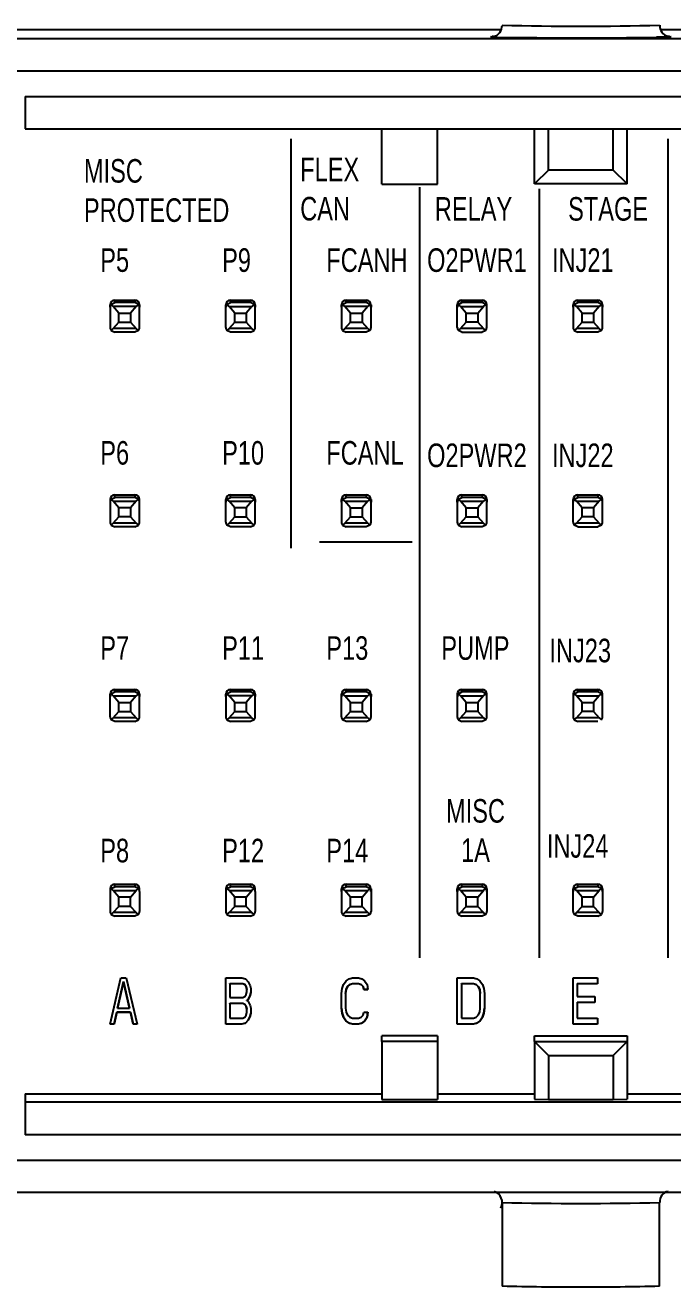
# Model space of a CAD drawing. Header units: inches. Extents: x -3.1 to 15.4, y 3.5 to 10.5.
# Drawn here: x 14.306 to 14.856, y 8.658 to 9.73 of the extents above; entities that cross this region are included whole.
import ezdxf

# ---------------------------------------------------------------- set-up
doc = ezdxf.new("R2010")
doc.units = ezdxf.units.IN
doc.header["$MEASUREMENT"] = 0
doc.layers.get('0').update_dxf_attribs({"linetype": 'CONTINUOUS'})
doc.layers.add('TAGS', color=1, linetype='CONTINUOUS')
doc.styles.get("Standard").update_dxf_attribs({"font": 'txt', "width": 0.75})

msp = doc.modelspace()

# ---------------------------------------------------------------- linework, layer by layer
at = {"color": 7, "linetype": 'Continuous'}
for p, q in [((14.2921, 9.7259), (14.7105, 9.7259)), ((14.2921, 9.7184), (15.2645, 9.7184)), ((14.7016, 9.7197), (14.7064, 9.72)), ((14.7069, 9.7195), (14.7016, 9.7197)), ((14.8461, 9.7259), (15.2645, 9.7259)), ((14.8502, 9.72), (14.8551, 9.7197)), ((15.2645, 9.6906), (14.2921, 9.6906)), ((14.3059, 9.669), (15.2508, 9.669)), ((14.3059, 9.669), (14.3059, 9.6417)), ((14.3059, 9.6417), (15.2508, 9.6417)), ((14.609, 9.5947), (14.609, 9.6417)), ((14.6563, 9.5947), (14.6563, 9.6417)), ((14.739, 9.5948), (14.739, 9.6417)), ((14.7508, 9.6065), (14.7508, 9.6417)), ((14.8059, 9.6065), (14.8059, 9.6417)), ((14.8177, 9.5948), (14.8177, 9.6417)), ((14.7508, 9.6065), (14.739, 9.5948)), ((14.8059, 9.6065), (14.7508, 9.6065)), ((14.8177, 9.5948), (14.8059, 9.6065)), ((14.609, 9.5947), (14.6563, 9.5947)), ((14.8177, 9.5948), (14.739, 9.5948)), ((14.379, 9.4925), (14.382, 9.494)), ((14.382, 9.494), (14.382, 9.496)), ((14.382, 9.496), (14.3991, 9.496)), ((14.3991, 9.494), (14.382, 9.494)), ((14.3991, 9.496), (14.3991, 9.494)), ((14.4021, 9.4925), (14.3991, 9.494)), ((14.4774, 9.4925), (14.4804, 9.494)), ((14.4804, 9.494), (14.4804, 9.496)), ((14.4804, 9.496), (14.4975, 9.496)), ((14.4975, 9.494), (14.4804, 9.494)), ((14.4975, 9.496), (14.4975, 9.494)), ((14.5005, 9.4925), (14.4975, 9.494)), ((14.5758, 9.4925), (14.5788, 9.494)), ((14.5788, 9.494), (14.5788, 9.496)), ((14.5788, 9.496), (14.5959, 9.496)), ((14.5959, 9.494), (14.5788, 9.494)), ((14.5959, 9.496), (14.5959, 9.494)), ((14.599, 9.4925), (14.5959, 9.494)), ((14.6742, 9.4925), (14.6772, 9.494)), ((14.6772, 9.494), (14.6772, 9.496)), ((14.6772, 9.496), (14.6944, 9.496)), ((14.6944, 9.494), (14.6772, 9.494)), ((14.6944, 9.496), (14.6944, 9.494)), ((14.6974, 9.4925), (14.6944, 9.494)), ((14.7727, 9.4925), (14.7757, 9.494)), ((14.7757, 9.494), (14.7757, 9.496)), ((14.7757, 9.496), (14.7928, 9.496)), ((14.7928, 9.494), (14.7757, 9.494)), ((14.7928, 9.496), (14.7928, 9.494)), ((14.7958, 9.4925), (14.7928, 9.494)), ((14.378, 9.49), (14.378, 9.4921)), ((14.378, 9.49), (14.378, 9.4728)), ((14.3808, 9.4907), (14.379, 9.4925)), ((14.3856, 9.4851), (14.3808, 9.4907)), ((14.4003, 9.4907), (14.3808, 9.4907)), ((14.3856, 9.4773), (14.3856, 9.4851)), ((14.3856, 9.4851), (14.3955, 9.4851)), ((14.4003, 9.4907), (14.3955, 9.4851)), ((14.3955, 9.4851), (14.3955, 9.4773)), ((14.4021, 9.4925), (14.4003, 9.4907)), ((14.403, 9.4921), (14.403, 9.49)), ((14.403, 9.4728), (14.403, 9.49)), ((14.4765, 9.49), (14.4765, 9.4921)), ((14.4765, 9.4728), (14.4765, 9.49)), ((14.4792, 9.4907), (14.4774, 9.4925)), ((14.484, 9.4851), (14.4792, 9.4907)), ((14.4792, 9.4907), (14.4987, 9.4907)), ((14.484, 9.4773), (14.484, 9.4851)), ((14.484, 9.4851), (14.4939, 9.4851)), ((14.4987, 9.4907), (14.4939, 9.4851)), ((14.4939, 9.4851), (14.4939, 9.4773)), ((14.5005, 9.4925), (14.4987, 9.4907)), ((14.5015, 9.4921), (14.5015, 9.49)), ((14.5015, 9.4728), (14.5015, 9.49)), ((14.5749, 9.49), (14.5749, 9.4921)), ((14.5749, 9.49), (14.5749, 9.4728)), ((14.5776, 9.4907), (14.5758, 9.4925)), ((14.5825, 9.4851), (14.5776, 9.4907)), ((14.5972, 9.4907), (14.5776, 9.4907)), ((14.5825, 9.4773), (14.5825, 9.4851)), ((14.5825, 9.4851), (14.5923, 9.4851)), ((14.5972, 9.4907), (14.5923, 9.4851)), ((14.5923, 9.4851), (14.5923, 9.4773)), ((14.599, 9.4925), (14.5972, 9.4907)), ((14.5999, 9.4921), (14.5999, 9.49)), ((14.5999, 9.4728), (14.5999, 9.49)), ((14.6733, 9.49), (14.6733, 9.4921)), ((14.6733, 9.4728), (14.6733, 9.49)), ((14.676, 9.4907), (14.6742, 9.4925)), ((14.6809, 9.4851), (14.676, 9.4907)), ((14.676, 9.4907), (14.6956, 9.4907)), ((14.6809, 9.4773), (14.6809, 9.4851)), ((14.6809, 9.4851), (14.6907, 9.4851)), ((14.6907, 9.4851), (14.6956, 9.4907)), ((14.6907, 9.4851), (14.6907, 9.4773)), ((14.6956, 9.4907), (14.6974, 9.4925)), ((14.6983, 9.49), (14.6983, 9.4921)), ((14.6983, 9.4728), (14.6983, 9.49)), ((14.7717, 9.49), (14.7717, 9.4921)), ((14.7717, 9.49), (14.7717, 9.4728)), ((14.7745, 9.4907), (14.7727, 9.4925)), ((14.7793, 9.4851), (14.7745, 9.4907)), ((14.794, 9.4907), (14.7745, 9.4907)), ((14.7793, 9.4773), (14.7793, 9.4851)), ((14.7793, 9.4851), (14.7892, 9.4851)), ((14.794, 9.4907), (14.7892, 9.4851)), ((14.7892, 9.4851), (14.7892, 9.4773)), ((14.7958, 9.4925), (14.794, 9.4907)), ((14.7967, 9.4921), (14.7967, 9.49)), ((14.7967, 9.4728), (14.7967, 9.49)), ((14.3808, 9.4719), (14.379, 9.4703)), ((14.3808, 9.4719), (14.3856, 9.4773)), ((14.4003, 9.4719), (14.3808, 9.4719)), ((14.3856, 9.4773), (14.3955, 9.4773)), ((14.3955, 9.4773), (14.4003, 9.4719)), ((14.4021, 9.4703), (14.4003, 9.4719)), ((14.4792, 9.4719), (14.4774, 9.4703)), ((14.4792, 9.4719), (14.484, 9.4773)), ((14.4987, 9.4719), (14.4792, 9.4719)), ((14.484, 9.4773), (14.4939, 9.4773)), ((14.4939, 9.4773), (14.4987, 9.4719)), ((14.5005, 9.4703), (14.4987, 9.4719)), ((14.5776, 9.4719), (14.5758, 9.4703)), ((14.5776, 9.4719), (14.5825, 9.4773)), ((14.5972, 9.4719), (14.5776, 9.4719)), ((14.5825, 9.4773), (14.5923, 9.4773)), ((14.5923, 9.4773), (14.5972, 9.4719)), ((14.599, 9.4703), (14.5972, 9.4719)), ((14.6742, 9.4703), (14.676, 9.4719)), ((14.676, 9.4719), (14.6809, 9.4773)), ((14.6956, 9.4719), (14.676, 9.4719)), ((14.6907, 9.4773), (14.6809, 9.4773)), ((14.6907, 9.4773), (14.6956, 9.4719)), ((14.6974, 9.4703), (14.6956, 9.4719)), ((14.7745, 9.4719), (14.7727, 9.4703)), ((14.7745, 9.4719), (14.7793, 9.4773)), ((14.794, 9.4719), (14.7745, 9.4719)), ((14.7793, 9.4773), (14.7892, 9.4773)), ((14.7892, 9.4773), (14.794, 9.4719)), ((14.7958, 9.4703), (14.794, 9.4719)), ((14.379, 9.4703), (14.382, 9.469)), ((14.3991, 9.469), (14.382, 9.469)), ((14.4021, 9.4703), (14.3991, 9.469)), ((14.4804, 9.469), (14.4774, 9.4703)), ((14.4975, 9.469), (14.4804, 9.469)), ((14.4975, 9.469), (14.5005, 9.4703)), ((14.5758, 9.4703), (14.5788, 9.469)), ((14.5959, 9.469), (14.5788, 9.469)), ((14.599, 9.4703), (14.5959, 9.469)), ((14.6772, 9.469), (14.6742, 9.4703)), ((14.6772, 9.469), (14.6944, 9.469)), ((14.6974, 9.4703), (14.6944, 9.469)), ((14.7727, 9.4703), (14.7757, 9.469)), ((14.7928, 9.469), (14.7757, 9.469)), ((14.7958, 9.4703), (14.7928, 9.469)), ((14.378, 9.3267), (14.378, 9.3246)), ((14.378, 9.3246), (14.378, 9.3075)), ((14.379, 9.3271), (14.382, 9.3286)), ((14.379, 9.3271), (14.3808, 9.3254)), ((14.3856, 9.3197), (14.3808, 9.3254)), ((14.3808, 9.3254), (14.4003, 9.3254)), ((14.382, 9.3286), (14.382, 9.3306)), ((14.382, 9.3306), (14.3991, 9.3306)), ((14.3991, 9.3286), (14.382, 9.3286)), ((14.4003, 9.3254), (14.3955, 9.3197)), ((14.3991, 9.3306), (14.3991, 9.3286)), ((14.4021, 9.3271), (14.3991, 9.3286)), ((14.4003, 9.3254), (14.4021, 9.3271)), ((14.403, 9.3246), (14.403, 9.3267)), ((14.403, 9.3075), (14.403, 9.3246)), ((14.4765, 9.3246), (14.4765, 9.3267)), ((14.4765, 9.3075), (14.4765, 9.3246)), ((14.4774, 9.3271), (14.4804, 9.3286)), ((14.4792, 9.3254), (14.4774, 9.3271)), ((14.484, 9.3197), (14.4792, 9.3254)), ((14.4792, 9.3254), (14.4987, 9.3254)), ((14.4804, 9.3286), (14.4804, 9.3306)), ((14.4804, 9.3306), (14.4975, 9.3306)), ((14.4975, 9.3286), (14.4804, 9.3286)), ((14.4987, 9.3254), (14.4939, 9.3197)), ((14.4975, 9.3306), (14.4975, 9.3286)), ((14.5005, 9.3271), (14.4975, 9.3286)), ((14.5005, 9.3271), (14.4987, 9.3254)), ((14.5015, 9.3267), (14.5015, 9.3246)), ((14.5015, 9.3075), (14.5015, 9.3246)), ((14.5749, 9.3246), (14.5749, 9.3267)), ((14.5749, 9.3246), (14.5749, 9.3075)), ((14.5758, 9.3271), (14.5788, 9.3286)), ((14.5776, 9.3254), (14.5758, 9.3271)), ((14.5825, 9.3197), (14.5776, 9.3254)), ((14.5776, 9.3254), (14.5972, 9.3254)), ((14.5788, 9.3286), (14.5788, 9.3306)), ((14.5788, 9.3306), (14.5959, 9.3306)), ((14.5959, 9.3286), (14.5788, 9.3286)), ((14.5972, 9.3254), (14.5923, 9.3197)), ((14.5959, 9.3306), (14.5959, 9.3286)), ((14.599, 9.3271), (14.5959, 9.3286)), ((14.599, 9.3271), (14.5972, 9.3254)), ((14.5999, 9.3267), (14.5999, 9.3246)), ((14.5999, 9.3075), (14.5999, 9.3246)), ((14.6733, 9.3246), (14.6733, 9.3267)), ((14.6733, 9.3246), (14.6733, 9.3075)), ((14.6742, 9.3271), (14.6772, 9.3286)), ((14.676, 9.3254), (14.6742, 9.3271)), ((14.6809, 9.3197), (14.676, 9.3254)), ((14.676, 9.3254), (14.6956, 9.3254)), ((14.6772, 9.3286), (14.6772, 9.3306)), ((14.6772, 9.3306), (14.6944, 9.3306)), ((14.6944, 9.3286), (14.6772, 9.3286)), ((14.6956, 9.3254), (14.6907, 9.3197)), ((14.6944, 9.3306), (14.6944, 9.3286)), ((14.6974, 9.3271), (14.6944, 9.3286)), ((14.6974, 9.3271), (14.6956, 9.3254)), ((14.6983, 9.3267), (14.6983, 9.3246)), ((14.6983, 9.3075), (14.6983, 9.3246)), ((14.7717, 9.3246), (14.7717, 9.3267)), ((14.7717, 9.3075), (14.7717, 9.3246)), ((14.7727, 9.3271), (14.7757, 9.3286)), ((14.7745, 9.3254), (14.7727, 9.3271)), ((14.7793, 9.3197), (14.7745, 9.3254)), ((14.7745, 9.3254), (14.794, 9.3254)), ((14.7757, 9.3286), (14.7757, 9.3306)), ((14.7757, 9.3306), (14.7928, 9.3306)), ((14.7928, 9.3286), (14.7757, 9.3286)), ((14.794, 9.3254), (14.7892, 9.3197)), ((14.7928, 9.3306), (14.7928, 9.3286)), ((14.7958, 9.3271), (14.7928, 9.3286)), ((14.794, 9.3254), (14.7958, 9.3271)), ((14.7967, 9.3246), (14.7967, 9.3267)), ((14.7967, 9.3075), (14.7967, 9.3246)), ((14.3808, 9.3066), (14.3856, 9.3119)), ((14.3856, 9.3119), (14.3856, 9.3197)), ((14.3955, 9.3197), (14.3856, 9.3197)), ((14.3955, 9.3119), (14.3856, 9.3119)), ((14.3955, 9.3197), (14.3955, 9.3119)), ((14.3955, 9.3119), (14.4003, 9.3066)), ((14.4792, 9.3066), (14.484, 9.3119)), ((14.484, 9.3119), (14.484, 9.3197)), ((14.4939, 9.3197), (14.484, 9.3197)), ((14.484, 9.3119), (14.4939, 9.3119)), ((14.4939, 9.3197), (14.4939, 9.3119)), ((14.4939, 9.3119), (14.4987, 9.3066)), ((14.5776, 9.3066), (14.5825, 9.3119)), ((14.5825, 9.3119), (14.5825, 9.3197)), ((14.5825, 9.3197), (14.5923, 9.3197)), ((14.5825, 9.3119), (14.5923, 9.3119)), ((14.5923, 9.3197), (14.5923, 9.3119)), ((14.5923, 9.3119), (14.5972, 9.3066)), ((14.676, 9.3066), (14.6809, 9.3119)), ((14.6809, 9.3119), (14.6809, 9.3197)), ((14.6809, 9.3197), (14.6907, 9.3197)), ((14.6809, 9.3119), (14.6907, 9.3119)), ((14.6907, 9.3197), (14.6907, 9.3119)), ((14.6907, 9.3119), (14.6956, 9.3066)), ((14.7745, 9.3066), (14.7793, 9.3119)), ((14.7793, 9.3119), (14.7793, 9.3197)), ((14.7892, 9.3197), (14.7793, 9.3197)), ((14.7892, 9.3119), (14.7793, 9.3119)), ((14.7892, 9.3197), (14.7892, 9.3119)), ((14.7892, 9.3119), (14.794, 9.3066)), ((14.379, 9.3049), (14.3808, 9.3066)), ((14.379, 9.3049), (14.382, 9.3036)), ((14.4003, 9.3066), (14.3808, 9.3066)), ((14.3991, 9.3036), (14.382, 9.3036)), ((14.3991, 9.3036), (14.4021, 9.3049)), ((14.4003, 9.3066), (14.4021, 9.3049)), ((14.4792, 9.3066), (14.4774, 9.3049)), ((14.4804, 9.3036), (14.4774, 9.3049)), ((14.4987, 9.3066), (14.4792, 9.3066)), ((14.4975, 9.3036), (14.4804, 9.3036)), ((14.4975, 9.3036), (14.5005, 9.3049)), ((14.5005, 9.3049), (14.4987, 9.3066)), ((14.5776, 9.3066), (14.5758, 9.3049)), ((14.5758, 9.3049), (14.5788, 9.3036)), ((14.5972, 9.3066), (14.5776, 9.3066)), ((14.5959, 9.3036), (14.5788, 9.3036)), ((14.599, 9.3049), (14.5959, 9.3036)), ((14.599, 9.3049), (14.5972, 9.3066)), ((14.676, 9.3066), (14.6742, 9.3049)), ((14.6742, 9.3049), (14.6772, 9.3036)), ((14.6956, 9.3066), (14.676, 9.3066)), ((14.6944, 9.3036), (14.6772, 9.3036)), ((14.6974, 9.3049), (14.6944, 9.3036)), ((14.6974, 9.3049), (14.6956, 9.3066)), ((14.7727, 9.3049), (14.7745, 9.3066)), ((14.7757, 9.3036), (14.7727, 9.3049)), ((14.794, 9.3066), (14.7745, 9.3066)), ((14.7757, 9.3036), (14.7928, 9.3036)), ((14.7958, 9.3049), (14.7928, 9.3036)), ((14.7958, 9.3049), (14.794, 9.3066)), ((14.378, 9.1593), (14.378, 9.1614)), ((14.379, 9.1618), (14.382, 9.1633)), ((14.3808, 9.16), (14.379, 9.1618)), ((14.382, 9.1633), (14.382, 9.1653)), ((14.382, 9.1653), (14.3991, 9.1653)), ((14.3991, 9.1633), (14.382, 9.1633)), ((14.3991, 9.1653), (14.3991, 9.1633)), ((14.4021, 9.1618), (14.3991, 9.1633)), ((14.4021, 9.1618), (14.4003, 9.16)), ((14.403, 9.1614), (14.403, 9.1593)), ((14.4765, 9.1593), (14.4765, 9.1614)), ((14.4774, 9.1618), (14.4804, 9.1633)), ((14.4792, 9.16), (14.4774, 9.1618)), ((14.4804, 9.1633), (14.4804, 9.1653)), ((14.4804, 9.1653), (14.4975, 9.1653)), ((14.4975, 9.1633), (14.4804, 9.1633)), ((14.4975, 9.1653), (14.4975, 9.1633)), ((14.5005, 9.1618), (14.4975, 9.1633)), ((14.5005, 9.1618), (14.4987, 9.16)), ((14.5015, 9.1614), (14.5015, 9.1593)), ((14.5749, 9.1593), (14.5749, 9.1614)), ((14.5758, 9.1618), (14.5788, 9.1633)), ((14.5776, 9.16), (14.5758, 9.1618)), ((14.5788, 9.1633), (14.5788, 9.1653)), ((14.5788, 9.1653), (14.5959, 9.1653)), ((14.5959, 9.1633), (14.5788, 9.1633)), ((14.5959, 9.1653), (14.5959, 9.1633)), ((14.599, 9.1618), (14.5959, 9.1633)), ((14.599, 9.1618), (14.5972, 9.16)), ((14.5999, 9.1614), (14.5999, 9.1593)), ((14.6733, 9.1614), (14.6733, 9.1593)), ((14.6742, 9.1618), (14.6772, 9.1633)), ((14.6742, 9.1618), (14.676, 9.16)), ((14.6772, 9.1633), (14.6772, 9.1653)), ((14.6772, 9.1653), (14.6944, 9.1653)), ((14.6944, 9.1633), (14.6772, 9.1633)), ((14.6944, 9.1653), (14.6944, 9.1633)), ((14.6974, 9.1618), (14.6944, 9.1633)), ((14.6956, 9.16), (14.6974, 9.1618)), ((14.6983, 9.1593), (14.6983, 9.1614)), ((14.7717, 9.1614), (14.7717, 9.1593)), ((14.7727, 9.1618), (14.7757, 9.1633)), ((14.7727, 9.1618), (14.7745, 9.16)), ((14.7757, 9.1633), (14.7757, 9.1653)), ((14.7757, 9.1653), (14.7928, 9.1653)), ((14.7928, 9.1633), (14.7757, 9.1633)), ((14.7928, 9.1653), (14.7928, 9.1633)), ((14.7958, 9.1618), (14.7928, 9.1633)), ((14.794, 9.16), (14.7958, 9.1618)), ((14.7967, 9.1593), (14.7967, 9.1614)), ((14.378, 9.1421), (14.378, 9.1593)), ((14.3856, 9.1544), (14.3808, 9.16)), ((14.3808, 9.16), (14.4003, 9.16)), ((14.3856, 9.1466), (14.3856, 9.1544)), ((14.3856, 9.1544), (14.3955, 9.1544)), ((14.4003, 9.16), (14.3955, 9.1544)), ((14.3955, 9.1544), (14.3955, 9.1466)), ((14.403, 9.1421), (14.403, 9.1593)), ((14.4765, 9.1593), (14.4765, 9.1421)), ((14.484, 9.1544), (14.4792, 9.16)), ((14.4987, 9.16), (14.4792, 9.16)), ((14.484, 9.1466), (14.484, 9.1544)), ((14.484, 9.1544), (14.4939, 9.1544)), ((14.4987, 9.16), (14.4939, 9.1544)), ((14.4939, 9.1544), (14.4939, 9.1466)), ((14.5015, 9.1421), (14.5015, 9.1593)), ((14.5749, 9.1421), (14.5749, 9.1593)), ((14.5825, 9.1544), (14.5776, 9.16)), ((14.5776, 9.16), (14.5972, 9.16)), ((14.5825, 9.1466), (14.5825, 9.1544)), ((14.5825, 9.1544), (14.5923, 9.1544)), ((14.5972, 9.16), (14.5923, 9.1544)), ((14.5923, 9.1544), (14.5923, 9.1466)), ((14.5999, 9.1421), (14.5999, 9.1593)), ((14.6733, 9.1593), (14.6733, 9.1421)), ((14.6809, 9.1544), (14.676, 9.16)), ((14.676, 9.16), (14.6956, 9.16)), ((14.6809, 9.1466), (14.6809, 9.1544)), ((14.6809, 9.1544), (14.6907, 9.1544)), ((14.6956, 9.16), (14.6907, 9.1544)), ((14.6907, 9.1544), (14.6907, 9.1466)), ((14.6983, 9.1421), (14.6983, 9.1593)), ((14.7717, 9.1593), (14.7717, 9.1421)), ((14.7793, 9.1544), (14.7745, 9.16)), ((14.7745, 9.16), (14.794, 9.16)), ((14.7793, 9.1466), (14.7793, 9.1544)), ((14.7793, 9.1544), (14.7892, 9.1544)), ((14.794, 9.16), (14.7892, 9.1544)), ((14.7892, 9.1544), (14.7892, 9.1466)), ((14.7967, 9.1421), (14.7967, 9.1593)), ((14.3808, 9.1412), (14.379, 9.1396)), ((14.3808, 9.1412), (14.3856, 9.1466)), ((14.4003, 9.1412), (14.3808, 9.1412)), ((14.3856, 9.1466), (14.3955, 9.1466)), ((14.3955, 9.1466), (14.4003, 9.1412)), ((14.4021, 9.1396), (14.4003, 9.1412)), ((14.4792, 9.1412), (14.4774, 9.1396)), ((14.4792, 9.1412), (14.484, 9.1466)), ((14.4987, 9.1412), (14.4792, 9.1412)), ((14.484, 9.1466), (14.4939, 9.1466)), ((14.4939, 9.1466), (14.4987, 9.1412)), ((14.5005, 9.1396), (14.4987, 9.1412)), ((14.5776, 9.1412), (14.5758, 9.1396)), ((14.5776, 9.1412), (14.5825, 9.1466)), ((14.5972, 9.1412), (14.5776, 9.1412)), ((14.5825, 9.1466), (14.5923, 9.1466)), ((14.5923, 9.1466), (14.5972, 9.1412)), ((14.599, 9.1396), (14.5972, 9.1412)), ((14.6742, 9.1396), (14.676, 9.1412)), ((14.676, 9.1412), (14.6809, 9.1466)), ((14.6956, 9.1412), (14.676, 9.1412)), ((14.6907, 9.1466), (14.6809, 9.1466)), ((14.6907, 9.1466), (14.6956, 9.1412)), ((14.6956, 9.1412), (14.6974, 9.1396)), ((14.7727, 9.1396), (14.7745, 9.1412)), ((14.7745, 9.1412), (14.7793, 9.1466)), ((14.794, 9.1412), (14.7745, 9.1412)), ((14.7892, 9.1466), (14.7793, 9.1466)), ((14.7892, 9.1466), (14.794, 9.1412)), ((14.794, 9.1412), (14.7958, 9.1396)), ((14.382, 9.1383), (14.379, 9.1396)), ((14.3991, 9.1383), (14.382, 9.1383)), ((14.3991, 9.1383), (14.4021, 9.1396)), ((14.4774, 9.1396), (14.4804, 9.1383)), ((14.4975, 9.1383), (14.4804, 9.1383)), ((14.5005, 9.1396), (14.4975, 9.1383)), ((14.5788, 9.1383), (14.5758, 9.1396)), ((14.5959, 9.1383), (14.5788, 9.1383)), ((14.5959, 9.1383), (14.599, 9.1396)), ((14.6742, 9.1396), (14.6772, 9.1383)), ((14.6944, 9.1383), (14.6772, 9.1383)), ((14.6974, 9.1396), (14.6944, 9.1383)), ((14.7727, 9.1396), (14.7757, 9.1383)), ((14.7928, 9.1383), (14.7757, 9.1383)), ((14.378, 8.996), (14.378, 8.9939)), ((14.378, 8.9939), (14.378, 8.9768)), ((14.379, 8.9964), (14.382, 8.9979)), ((14.379, 8.9964), (14.3808, 8.9947)), ((14.3856, 8.9891), (14.3808, 8.9947)), ((14.3808, 8.9947), (14.4003, 8.9947)), ((14.382, 8.9979), (14.382, 9)), ((14.382, 9), (14.3991, 9)), ((14.3991, 8.9979), (14.382, 8.9979)), ((14.3955, 8.9891), (14.4003, 8.9947)), ((14.3991, 9), (14.3991, 8.9979)), ((14.4021, 8.9964), (14.3991, 8.9979)), ((14.4003, 8.9947), (14.4021, 8.9964)), ((14.403, 8.9939), (14.403, 8.996)), ((14.403, 8.9939), (14.403, 8.9768)), ((14.4765, 8.996), (14.4765, 8.9939)), ((14.4765, 8.9939), (14.4765, 8.9768)), ((14.4774, 8.9964), (14.4804, 8.9979)), ((14.4774, 8.9964), (14.4792, 8.9947)), ((14.484, 8.9891), (14.4792, 8.9947)), ((14.4792, 8.9947), (14.4987, 8.9947)), ((14.4804, 8.9979), (14.4804, 9)), ((14.4804, 9), (14.4975, 9)), ((14.4975, 8.9979), (14.4804, 8.9979)), ((14.4939, 8.9891), (14.4987, 8.9947)), ((14.4975, 9), (14.4975, 8.9979)), ((14.5005, 8.9964), (14.4975, 8.9979)), ((14.4987, 8.9947), (14.5005, 8.9964)), ((14.5015, 8.9939), (14.5015, 8.996)), ((14.5015, 8.9939), (14.5015, 8.9768)), ((14.5749, 8.9939), (14.5749, 8.996)), ((14.5749, 8.9939), (14.5749, 8.9768)), ((14.5758, 8.9964), (14.5788, 8.9979)), ((14.5776, 8.9947), (14.5758, 8.9964)), ((14.5825, 8.9891), (14.5776, 8.9947)), ((14.5776, 8.9947), (14.5972, 8.9947)), ((14.5788, 8.9979), (14.5788, 9)), ((14.5788, 9), (14.5959, 9)), ((14.5959, 8.9979), (14.5788, 8.9979)), ((14.5923, 8.9891), (14.5972, 8.9947)), ((14.5959, 9), (14.5959, 8.9979)), ((14.599, 8.9964), (14.5959, 8.9979)), ((14.5972, 8.9947), (14.599, 8.9964)), ((14.5999, 8.996), (14.5999, 8.9939)), ((14.5999, 8.9939), (14.5999, 8.9768)), ((14.6733, 8.9939), (14.6733, 8.996)), ((14.6733, 8.9939), (14.6733, 8.9768)), ((14.6742, 8.9964), (14.6772, 8.9979)), ((14.676, 8.9947), (14.6742, 8.9964)), ((14.6809, 8.9891), (14.676, 8.9947)), ((14.676, 8.9947), (14.6956, 8.9947)), ((14.6772, 8.9979), (14.6772, 9)), ((14.6772, 9), (14.6944, 9)), ((14.6944, 8.9979), (14.6772, 8.9979)), ((14.6907, 8.9891), (14.6956, 8.9947)), ((14.6944, 9), (14.6944, 8.9979)), ((14.6974, 8.9964), (14.6944, 8.9979)), ((14.6956, 8.9947), (14.6974, 8.9964)), ((14.6983, 8.996), (14.6983, 8.9939)), ((14.6983, 8.9939), (14.6983, 8.9768)), ((14.7717, 8.9939), (14.7717, 8.996)), ((14.7717, 8.9768), (14.7717, 8.9939)), ((14.7727, 8.9964), (14.7757, 8.9979)), ((14.7745, 8.9947), (14.7727, 8.9964)), ((14.7793, 8.9891), (14.7745, 8.9947)), ((14.7745, 8.9947), (14.794, 8.9947)), ((14.7757, 8.9979), (14.7757, 9)), ((14.7757, 9), (14.7928, 9)), ((14.7928, 8.9979), (14.7757, 8.9979)), ((14.7892, 8.9891), (14.794, 8.9947)), ((14.7928, 9), (14.7928, 8.9979)), ((14.7958, 8.9964), (14.7928, 8.9979)), ((14.794, 8.9947), (14.7958, 8.9964)), ((14.7967, 8.996), (14.7967, 8.9939)), ((14.7967, 8.9939), (14.7967, 8.9768)), ((14.3808, 8.9759), (14.3856, 8.9812)), ((14.3856, 8.9812), (14.3856, 8.9891)), ((14.3955, 8.9891), (14.3856, 8.9891)), ((14.3955, 8.9812), (14.3856, 8.9812)), ((14.3955, 8.9812), (14.3955, 8.9891)), ((14.4003, 8.9759), (14.3955, 8.9812)), ((14.4792, 8.9759), (14.484, 8.9812)), ((14.484, 8.9812), (14.484, 8.9891)), ((14.4939, 8.9891), (14.484, 8.9891)), ((14.4939, 8.9812), (14.484, 8.9812)), ((14.4939, 8.9812), (14.4939, 8.9891)), ((14.4987, 8.9759), (14.4939, 8.9812)), ((14.5776, 8.9759), (14.5825, 8.9812)), ((14.5825, 8.9812), (14.5825, 8.9891)), ((14.5923, 8.9891), (14.5825, 8.9891)), ((14.5825, 8.9812), (14.5923, 8.9812)), ((14.5923, 8.9812), (14.5923, 8.9891)), ((14.5972, 8.9759), (14.5923, 8.9812)), ((14.676, 8.9759), (14.6809, 8.9812)), ((14.6809, 8.9812), (14.6809, 8.9891)), ((14.6907, 8.9891), (14.6809, 8.9891)), ((14.6809, 8.9812), (14.6907, 8.9812)), ((14.6907, 8.9812), (14.6907, 8.9891)), ((14.6956, 8.9759), (14.6907, 8.9812)), ((14.7745, 8.9759), (14.7793, 8.9812)), ((14.7793, 8.9812), (14.7793, 8.9891)), ((14.7892, 8.9891), (14.7793, 8.9891)), ((14.7793, 8.9812), (14.7892, 8.9812)), ((14.7892, 8.9812), (14.7892, 8.9891)), ((14.7892, 8.9812), (14.794, 8.9759)), ((14.379, 8.9742), (14.3808, 8.9759)), ((14.379, 8.9742), (14.382, 8.9729)), ((14.4003, 8.9759), (14.3808, 8.9759)), ((14.3991, 8.9729), (14.382, 8.9729)), ((14.4021, 8.9742), (14.3991, 8.9729)), ((14.4021, 8.9742), (14.4003, 8.9759)), ((14.4774, 8.9742), (14.4792, 8.9759)), ((14.4774, 8.9742), (14.4804, 8.9729)), ((14.4987, 8.9759), (14.4792, 8.9759)), ((14.4975, 8.9729), (14.4804, 8.9729)), ((14.4975, 8.9729), (14.5005, 8.9742)), ((14.5005, 8.9742), (14.4987, 8.9759)), ((14.5776, 8.9759), (14.5758, 8.9742)), ((14.5758, 8.9742), (14.5788, 8.9729)), ((14.5972, 8.9759), (14.5776, 8.9759)), ((14.5959, 8.9729), (14.5788, 8.9729)), ((14.599, 8.9742), (14.5959, 8.9729)), ((14.599, 8.9742), (14.5972, 8.9759)), ((14.676, 8.9759), (14.6742, 8.9742)), ((14.6742, 8.9742), (14.6772, 8.9729)), ((14.6956, 8.9759), (14.676, 8.9759)), ((14.6944, 8.9729), (14.6772, 8.9729)), ((14.6974, 8.9742), (14.6944, 8.9729)), ((14.6974, 8.9742), (14.6956, 8.9759)), ((14.7745, 8.9759), (14.7727, 8.9742)), ((14.7757, 8.9729), (14.7727, 8.9742)), ((14.794, 8.9759), (14.7745, 8.9759)), ((14.7928, 8.9729), (14.7757, 8.9729)), ((14.7928, 8.9729), (14.7958, 8.9742)), ((14.7958, 8.9742), (14.794, 8.9759)), ((14.378, 8.8812), (14.3872, 8.9205)), ((14.3843, 8.8947), (14.3895, 8.9173)), ((14.3895, 8.9172), (14.3843, 8.8946)), ((14.3872, 8.9205), (14.3918, 8.9205)), ((14.3895, 8.9172), (14.3895, 8.9173)), ((14.3895, 8.9173), (14.3947, 8.8947)), ((14.3947, 8.8946), (14.3895, 8.9172)), ((14.3918, 8.9205), (14.401, 8.8812)), ((14.4765, 8.9205), (14.4902, 8.9205)), ((14.4765, 8.8812), (14.4765, 8.9205)), ((14.4799, 8.9156), (14.4908, 8.9156)), ((14.4799, 8.9155), (14.4799, 8.9156)), ((14.4908, 8.9155), (14.4799, 8.9155)), ((14.4799, 8.9155), (14.4799, 8.9038)), ((14.4902, 8.9205), (14.4931, 8.9197)), ((14.4908, 8.9156), (14.4908, 8.9155)), ((14.4908, 8.9156), (14.4925, 8.9148)), ((14.4925, 8.9147), (14.4908, 8.9155)), ((14.4925, 8.9147), (14.4925, 8.9148)), ((14.4925, 8.9148), (14.4937, 8.9131)), ((14.4931, 8.9197), (14.4954, 8.9172)), ((14.4954, 8.9172), (14.4971, 8.9138)), ((14.5766, 8.9147), (14.5789, 8.918)), ((14.5789, 8.918), (14.5812, 8.9197)), ((14.58, 8.9131), (14.5818, 8.9148)), ((14.5812, 8.9197), (14.5841, 8.9205)), ((14.5818, 8.9148), (14.5841, 8.9156)), ((14.5841, 8.9155), (14.5818, 8.9147)), ((14.5818, 8.9148), (14.5818, 8.9147)), ((14.5841, 8.9205), (14.5892, 8.9205)), ((14.5841, 8.9156), (14.5841, 8.9155)), ((14.5841, 8.9156), (14.5892, 8.9156)), ((14.5892, 8.9155), (14.5841, 8.9155)), ((14.5892, 8.9205), (14.5921, 8.9197)), ((14.5892, 8.9156), (14.5892, 8.9155)), ((14.5892, 8.9156), (14.5915, 8.9148)), ((14.5915, 8.9147), (14.5892, 8.9155)), ((14.5915, 8.9148), (14.5915, 8.9147)), ((14.5915, 8.9148), (14.5933, 8.9131)), ((14.5921, 8.9197), (14.5944, 8.918)), ((14.5944, 8.918), (14.5967, 8.9147)), ((14.6733, 8.9205), (14.6871, 8.9205)), ((14.6733, 8.8812), (14.6733, 8.9205)), ((14.6768, 8.9156), (14.6871, 8.9156)), ((14.6768, 8.9155), (14.6768, 8.9156)), ((14.6768, 8.9155), (14.6768, 8.8862)), ((14.6871, 8.9155), (14.6768, 8.9155)), ((14.6871, 8.9205), (14.69, 8.9197)), ((14.6871, 8.9156), (14.6871, 8.9155)), ((14.6871, 8.9156), (14.6894, 8.9148)), ((14.6894, 8.9147), (14.6871, 8.9155)), ((14.6894, 8.9147), (14.6894, 8.9148)), ((14.6894, 8.9148), (14.6911, 8.9131)), ((14.69, 8.9197), (14.6923, 8.918)), ((14.6923, 8.918), (14.6946, 8.9147)), ((14.7717, 8.9205), (14.7924, 8.9205)), ((14.7717, 8.8812), (14.7717, 8.9205)), ((14.7752, 8.9156), (14.7924, 8.9156)), ((14.7752, 8.9156), (14.7752, 8.9155)), ((14.7752, 8.9155), (14.7752, 8.9046)), ((14.7924, 8.9155), (14.7752, 8.9155)), ((14.7924, 8.9205), (14.7924, 8.9155)), ((14.4908, 8.9038), (14.4925, 8.9046)), ((14.4937, 8.913), (14.4925, 8.9147)), ((14.4925, 8.9046), (14.4937, 8.9063)), ((14.4937, 8.913), (14.4937, 8.9131)), ((14.4937, 8.9131), (14.4943, 8.9106)), ((14.4943, 8.9105), (14.4937, 8.913)), ((14.4937, 8.9063), (14.4943, 8.9088)), ((14.4943, 8.9105), (14.4943, 8.9106)), ((14.4943, 8.9088), (14.4943, 8.9105)), ((14.4954, 8.9022), (14.4971, 8.9056)), ((14.4971, 8.9054), (14.4954, 8.9021)), ((14.4971, 8.9138), (14.4977, 8.9113)), ((14.4971, 8.9056), (14.4977, 8.9081)), ((14.4977, 8.908), (14.4971, 8.9054)), ((14.4971, 8.9056), (14.4971, 8.9054)), ((14.4977, 8.9113), (14.4977, 8.908)), ((14.5749, 8.9071), (14.5755, 8.9113)), ((14.5749, 8.8946), (14.5749, 8.9071)), ((14.5755, 8.9113), (14.5766, 8.9147)), ((14.5783, 8.9072), (14.5789, 8.9106)), ((14.5789, 8.9105), (14.5783, 8.9071)), ((14.5783, 8.9072), (14.5783, 8.9071)), ((14.5783, 8.9071), (14.5783, 8.8946)), ((14.5789, 8.9106), (14.58, 8.9131)), ((14.58, 8.913), (14.5789, 8.9105)), ((14.5789, 8.9106), (14.5789, 8.9105)), ((14.5818, 8.9147), (14.58, 8.913)), ((14.58, 8.9131), (14.58, 8.913)), ((14.5933, 8.913), (14.5915, 8.9147)), ((14.5933, 8.9131), (14.5933, 8.913)), ((14.5933, 8.9131), (14.5938, 8.9106)), ((14.5938, 8.9105), (14.5933, 8.913)), ((14.5938, 8.9106), (14.5938, 8.9105)), ((14.5938, 8.9106), (14.5973, 8.9106)), ((14.5973, 8.9105), (14.5938, 8.9105)), ((14.5967, 8.9147), (14.5973, 8.9105)), ((14.6911, 8.913), (14.6894, 8.9147)), ((14.6911, 8.913), (14.6911, 8.9131)), ((14.6911, 8.9131), (14.6923, 8.9106)), ((14.6923, 8.9105), (14.6911, 8.913)), ((14.6923, 8.9105), (14.6923, 8.9106)), ((14.6923, 8.9106), (14.6928, 8.9072)), ((14.6928, 8.9071), (14.6923, 8.9105)), ((14.6928, 8.9071), (14.6928, 8.9072)), ((14.6928, 8.8946), (14.6928, 8.9071)), ((14.6946, 8.9147), (14.6957, 8.9113)), ((14.6957, 8.9113), (14.6963, 8.9071)), ((14.6963, 8.9071), (14.6963, 8.8946)), ((14.7752, 8.9046), (14.7901, 8.9046)), ((14.7901, 8.9046), (14.7901, 8.8996)), ((14.3843, 8.8946), (14.3843, 8.8947)), ((14.3843, 8.8946), (14.3947, 8.8946)), ((14.3947, 8.8947), (14.3947, 8.8946)), ((14.4799, 8.9038), (14.4908, 8.9038)), ((14.4799, 8.8989), (14.4908, 8.8989)), ((14.4799, 8.8987), (14.4799, 8.8989)), ((14.4908, 8.8987), (14.4799, 8.8987)), ((14.4799, 8.8987), (14.4799, 8.8862)), ((14.4908, 8.8987), (14.4908, 8.8989)), ((14.4908, 8.8989), (14.4925, 8.898)), ((14.4925, 8.8979), (14.4908, 8.8987)), ((14.4925, 8.8979), (14.4925, 8.898)), ((14.4925, 8.898), (14.4937, 8.8963)), ((14.4937, 8.8962), (14.4925, 8.8979)), ((14.4937, 8.8962), (14.4937, 8.8963)), ((14.4937, 8.8963), (14.4943, 8.8938)), ((14.4943, 8.8937), (14.4937, 8.8962)), ((14.4943, 8.9014), (14.4954, 8.9022)), ((14.4954, 8.9021), (14.4943, 8.9013)), ((14.4943, 8.9013), (14.4943, 8.9014)), ((14.4943, 8.9013), (14.4954, 8.9004)), ((14.4943, 8.8937), (14.4943, 8.8938)), ((14.4943, 8.8912), (14.4943, 8.8937)), ((14.4954, 8.9022), (14.4954, 8.9021)), ((14.4954, 8.9004), (14.4971, 8.8971)), ((14.4971, 8.8971), (14.4977, 8.8946)), ((14.4977, 8.8946), (14.4977, 8.8904)), ((14.5749, 8.8947), (14.5755, 8.8905)), ((14.5755, 8.8904), (14.5749, 8.8946)), ((14.5783, 8.8946), (14.5789, 8.8912)), ((14.6923, 8.8912), (14.6928, 8.8946)), ((14.6957, 8.8905), (14.6963, 8.8947)), ((14.6963, 8.8946), (14.6957, 8.8904)), ((14.7752, 8.8997), (14.7752, 8.8996)), ((14.7752, 8.8997), (14.7901, 8.8997)), ((14.7752, 8.8996), (14.7752, 8.8862)), ((14.7901, 8.8996), (14.7752, 8.8996)), ((14.3815, 8.8813), (14.3838, 8.8913)), ((14.3838, 8.8912), (14.3815, 8.8812)), ((14.3838, 8.8913), (14.3838, 8.8912)), ((14.3838, 8.8913), (14.3953, 8.8913)), ((14.3953, 8.8912), (14.3838, 8.8912)), ((14.3953, 8.8913), (14.3953, 8.8912)), ((14.3953, 8.8913), (14.3976, 8.8813)), ((14.3976, 8.8812), (14.3953, 8.8912)), ((14.4799, 8.8862), (14.4908, 8.8862)), ((14.4908, 8.8862), (14.4925, 8.887)), ((14.4925, 8.887), (14.4937, 8.8887)), ((14.4931, 8.8821), (14.4954, 8.8846)), ((14.4954, 8.8845), (14.4931, 8.882)), ((14.4937, 8.8887), (14.4943, 8.8912)), ((14.4954, 8.8846), (14.4971, 8.888)), ((14.4971, 8.8879), (14.4954, 8.8845)), ((14.4954, 8.8846), (14.4954, 8.8845)), ((14.4971, 8.888), (14.4977, 8.8905)), ((14.4977, 8.8904), (14.4971, 8.8879)), ((14.4971, 8.888), (14.4971, 8.8879)), ((14.5755, 8.8905), (14.5755, 8.8904)), ((14.5755, 8.8905), (14.5766, 8.8871)), ((14.5766, 8.887), (14.5755, 8.8904)), ((14.5766, 8.8871), (14.5766, 8.887)), ((14.5766, 8.8871), (14.5789, 8.8838)), ((14.5789, 8.8837), (14.5766, 8.887)), ((14.5789, 8.8912), (14.58, 8.8887)), ((14.5789, 8.8838), (14.5789, 8.8837)), ((14.5789, 8.8838), (14.5812, 8.8821)), ((14.5812, 8.882), (14.5789, 8.8837)), ((14.58, 8.8887), (14.5818, 8.887)), ((14.5818, 8.887), (14.5841, 8.8862)), ((14.5841, 8.8862), (14.5892, 8.8862)), ((14.5892, 8.8862), (14.5915, 8.887)), ((14.5915, 8.887), (14.5933, 8.8887)), ((14.5921, 8.8821), (14.5944, 8.8838)), ((14.5944, 8.8837), (14.5921, 8.882)), ((14.5933, 8.8887), (14.5938, 8.8912)), ((14.5938, 8.8912), (14.5973, 8.8912)), ((14.5944, 8.8838), (14.5967, 8.8871)), ((14.5967, 8.887), (14.5944, 8.8837)), ((14.5944, 8.8838), (14.5944, 8.8837)), ((14.5967, 8.8871), (14.5973, 8.8913)), ((14.5973, 8.8912), (14.5967, 8.887)), ((14.5967, 8.8871), (14.5967, 8.887)), ((14.6768, 8.8862), (14.6871, 8.8862)), ((14.6871, 8.8862), (14.6894, 8.887)), ((14.6894, 8.887), (14.6911, 8.8887)), ((14.69, 8.8821), (14.6923, 8.8838)), ((14.6923, 8.8837), (14.69, 8.882)), ((14.6911, 8.8887), (14.6923, 8.8912)), ((14.6923, 8.8838), (14.6946, 8.8871)), ((14.6946, 8.887), (14.6923, 8.8837)), ((14.6923, 8.8838), (14.6923, 8.8837)), ((14.6946, 8.8871), (14.6957, 8.8905)), ((14.6957, 8.8904), (14.6946, 8.887)), ((14.6946, 8.8871), (14.6946, 8.887)), ((14.6957, 8.8905), (14.6957, 8.8904)), ((14.7752, 8.8862), (14.7924, 8.8862)), ((14.7924, 8.8862), (14.7924, 8.8812)), ((14.378, 8.8813), (14.3815, 8.8813)), ((14.3815, 8.8812), (14.378, 8.8812)), ((14.3815, 8.8813), (14.3815, 8.8812)), ((14.3976, 8.8813), (14.3976, 8.8812)), ((14.3976, 8.8813), (14.401, 8.8813)), ((14.401, 8.8812), (14.3976, 8.8812)), ((14.4765, 8.8813), (14.4902, 8.8813)), ((14.4902, 8.8812), (14.4765, 8.8812)), ((14.4902, 8.8813), (14.4931, 8.8821)), ((14.4931, 8.882), (14.4902, 8.8812)), ((14.4902, 8.8813), (14.4902, 8.8812)), ((14.4931, 8.8821), (14.4931, 8.882)), ((14.5812, 8.8821), (14.5812, 8.882)), ((14.5812, 8.8821), (14.5841, 8.8813)), ((14.5841, 8.8812), (14.5812, 8.882)), ((14.5841, 8.8813), (14.5841, 8.8812)), ((14.5841, 8.8813), (14.5892, 8.8813)), ((14.5892, 8.8812), (14.5841, 8.8812)), ((14.5892, 8.8813), (14.5921, 8.8821)), ((14.5921, 8.882), (14.5892, 8.8812)), ((14.5892, 8.8813), (14.5892, 8.8812)), ((14.5921, 8.8821), (14.5921, 8.882)), ((14.6733, 8.8813), (14.6871, 8.8813)), ((14.6871, 8.8812), (14.6733, 8.8812)), ((14.6871, 8.8813), (14.69, 8.8821)), ((14.69, 8.882), (14.6871, 8.8812)), ((14.6871, 8.8813), (14.6871, 8.8812)), ((14.69, 8.8821), (14.69, 8.882)), ((14.7717, 8.8813), (14.7924, 8.8813)), ((14.7924, 8.8812), (14.7717, 8.8812)), ((14.609, 8.8664), (14.609, 8.8713)), ((14.6563, 8.8713), (14.609, 8.8713)), ((14.6563, 8.8664), (14.609, 8.8664)), ((14.609, 8.8664), (14.609, 8.8171)), ((14.6563, 8.8713), (14.6563, 8.8664)), ((14.6563, 8.8664), (14.6563, 8.8171)), ((14.739, 8.8713), (14.8177, 8.8713)), ((14.739, 8.8665), (14.739, 8.8713)), ((14.739, 8.8665), (14.8177, 8.8665)), ((14.739, 8.8665), (14.7508, 8.8545)), ((14.739, 8.8665), (14.739, 8.8173)), ((14.8059, 8.8545), (14.8177, 8.8665)), ((14.8177, 8.8713), (14.8177, 8.8665)), ((14.8177, 8.8665), (14.8177, 8.8173)), ((14.7508, 8.8545), (14.8059, 8.8545)), ((14.7508, 8.8545), (14.7508, 8.8171)), ((14.8059, 8.8545), (14.8059, 8.8171)), ((14.3059, 8.8221), (14.3059, 8.8149)), ((14.3059, 8.8221), (14.609, 8.8221)), ((14.6563, 8.8221), (14.739, 8.8221)), ((14.8177, 8.8221), (15.0894, 8.8221)), ((14.3059, 8.8149), (14.3059, 8.7871)), ((15.2508, 8.8149), (14.3059, 8.8149)), ((14.609, 8.8171), (14.6563, 8.8171)), ((14.739, 8.8173), (14.7508, 8.8171)), ((14.7508, 8.8171), (14.8059, 8.8171)), ((14.8059, 8.8171), (14.8177, 8.8173)), ((15.2508, 8.7871), (14.3059, 8.7871)), ((14.2921, 8.7655), (15.2645, 8.7655)), ((15.2645, 8.7382), (14.2921, 8.7382)), ((14.7114, 8.7296), (14.7114, 8.6587)), ((14.8453, 8.6587), (14.8453, 8.7296))]:
    msp.add_line(p, q, dxfattribs=at)
for points in [[(14.7041, 9.7201), (14.7037, 9.72), (14.703, 9.7199), (14.7032, 9.7199), (14.7053, 9.7199), (14.7064, 9.72)], [(14.8551, 9.7197), (14.8497, 9.7195), (14.8426, 9.7194)], [(14.8502, 9.72), (14.8512, 9.7199), (14.8533, 9.7199), (14.8539, 9.7198), (14.8533, 9.7199), (14.8526, 9.7201), (14.8522, 9.7202)]]:
    msp.add_lwpolyline(points, dxfattribs=at)
for centre, radius, start, end in [((14.7023, 9.7289), 0.00904, 281.874, 3.557), ((14.7783, 12.6328), 2.904, 268.6795, 271.3208), ((14.8547, 9.7292), 0.00935, 178.0277, 254.1493), ((14.7794, 14.9786), 5.2597, 269.2101, 270.6883), ((14.382, 9.4921), 0.00394, 89.9989, 179.9989), ((14.3991, 9.4921), 0.00394, 0.0011, 90.0011), ((14.4804, 9.4921), 0.00394, 89.9989, 179.9989), ((14.4975, 9.4921), 0.00394, 0.0011, 90.0011), ((14.5788, 9.4921), 0.00394, 89.9989, 179.9989), ((14.5959, 9.4921), 0.00394, 0.0011, 90.0011), ((14.6772, 9.4921), 0.00394, 89.9989, 179.9989), ((14.6944, 9.4921), 0.00394, 0.0011, 90.0011), ((14.7757, 9.4921), 0.00394, 89.9989, 179.9989), ((14.7928, 9.4921), 0.00394, 0.0011, 90.0011), ((14.3819, 9.49), 0.00385, 139.4722, 180.0941), ((14.3992, 9.49), 0.00385, 359.9059, 40.5278), ((14.4803, 9.49), 0.00383, 139.403, 180.2494), ((14.4976, 9.49), 0.00385, 359.9059, 40.5278), ((14.5787, 9.49), 0.00385, 139.4722, 180.0941), ((14.596, 9.49), 0.00385, 359.9059, 40.5278), ((14.6772, 9.49), 0.00385, 139.4722, 180.0941), ((14.6945, 9.49), 0.00385, 359.9059, 40.5278), ((14.7756, 9.49), 0.00385, 139.4722, 180.0941), ((14.7929, 9.49), 0.00385, 359.9059, 40.5278), ((14.3821, 9.4728), 0.00402, 180.0915, 219.6121), ((14.399, 9.4728), 0.00402, 320.3879, 359.9085), ((14.4805, 9.4728), 0.00402, 180.0915, 219.6121), ((14.4974, 9.4728), 0.00402, 320.3879, 359.9085), ((14.5789, 9.4728), 0.00402, 180.0915, 219.6121), ((14.5959, 9.4728), 0.00402, 320.3879, 359.9085), ((14.6773, 9.4728), 0.004, 179.9471, 219.6719), ((14.6943, 9.4728), 0.004, 320.3282, 0.0527), ((14.7758, 9.4728), 0.00402, 180.0915, 219.6121), ((14.7927, 9.4728), 0.00402, 320.3879, 359.9085), ((14.382, 9.3267), 0.00394, 89.9989, 179.9989), ((14.3819, 9.3246), 0.00385, 139.4722, 180.0941), ((14.3991, 9.3267), 0.00394, 0.0011, 90.0011), ((14.3992, 9.3246), 0.00385, 359.9059, 40.5278), ((14.4804, 9.3267), 0.00394, 89.9989, 179.9989), ((14.4803, 9.3246), 0.00383, 139.403, 180.2494), ((14.4975, 9.3267), 0.00394, 0.0011, 90.0011), ((14.4976, 9.3246), 0.00385, 359.9059, 40.5278), ((14.5788, 9.3267), 0.00394, 89.9989, 179.9989), ((14.5787, 9.3246), 0.00385, 139.4722, 180.0941), ((14.5959, 9.3267), 0.00394, 0.0011, 90.0011), ((14.596, 9.3246), 0.00385, 359.9059, 40.5278), ((14.6772, 9.3267), 0.00394, 89.9989, 179.9989), ((14.6772, 9.3246), 0.00385, 139.4722, 180.0941), ((14.6944, 9.3267), 0.00394, 0.0011, 90.0011), ((14.6945, 9.3246), 0.00385, 359.9059, 40.5278), ((14.7757, 9.3267), 0.00394, 89.9989, 179.9989), ((14.7756, 9.3246), 0.00385, 139.4722, 180.0941), ((14.7928, 9.3267), 0.00394, 0.0011, 90.0011), ((14.7929, 9.3246), 0.00385, 359.9059, 40.5278), ((14.3821, 9.3075), 0.00402, 180.0915, 219.6121), ((14.399, 9.3075), 0.00402, 320.3879, 359.9085), ((14.4805, 9.3075), 0.00402, 180.0915, 219.6121), ((14.4974, 9.3075), 0.00402, 320.3879, 359.9085), ((14.5789, 9.3075), 0.00402, 180.0915, 219.6121), ((14.5959, 9.3075), 0.00402, 320.3879, 359.9085), ((14.6773, 9.3075), 0.00402, 180.0915, 219.6121), ((14.6943, 9.3075), 0.00402, 320.3879, 359.9085), ((14.7757, 9.3075), 0.004, 179.9471, 219.6719), ((14.7927, 9.3075), 0.004, 320.3282, 0.0527), ((14.382, 9.1614), 0.00394, 89.9989, 179.9989), ((14.3819, 9.1593), 0.00383, 139.403, 180.2494), ((14.3991, 9.1614), 0.00394, 0.0011, 90.0011), ((14.3992, 9.1593), 0.00385, 359.9059, 40.5278), ((14.4804, 9.1614), 0.00394, 89.9989, 179.9989), ((14.4803, 9.1593), 0.00385, 139.4722, 180.0941), ((14.4975, 9.1614), 0.00394, 0.0011, 90.0011), ((14.4976, 9.1593), 0.00385, 359.9059, 40.5278), ((14.5788, 9.1614), 0.00394, 89.9989, 179.9989), ((14.5787, 9.1593), 0.00383, 139.403, 180.2494), ((14.5959, 9.1614), 0.00394, 0.0011, 90.0011), ((14.596, 9.1593), 0.00385, 359.9059, 40.5278), ((14.6772, 9.1614), 0.00394, 89.9989, 179.9989), ((14.6772, 9.1593), 0.00385, 139.4722, 180.0941), ((14.6944, 9.1614), 0.00394, 0.0011, 90.0011), ((14.6945, 9.1593), 0.00385, 359.9059, 40.5278), ((14.7757, 9.1614), 0.00394, 89.9989, 179.9989), ((14.7756, 9.1593), 0.00385, 139.4722, 180.0941), ((14.7928, 9.1614), 0.00394, 0.0011, 90.0011), ((14.7929, 9.1593), 0.00385, 359.9059, 40.5278), ((14.3821, 9.1421), 0.00402, 180.0915, 219.6121), ((14.399, 9.1421), 0.00402, 320.3879, 359.9085), ((14.4805, 9.1421), 0.00402, 180.0915, 219.6121), ((14.4974, 9.1421), 0.00402, 320.3879, 359.9085), ((14.5789, 9.1421), 0.00402, 180.0915, 219.6121), ((14.5959, 9.1421), 0.00402, 320.3879, 359.9085), ((14.6773, 9.1421), 0.00402, 180.0915, 219.6121), ((14.6943, 9.1421), 0.00402, 320.3879, 359.9085), ((14.7758, 9.1421), 0.00402, 180.0915, 219.6121), ((14.7927, 9.1421), 0.00402, 320.3879, 359.9085), ((14.382, 8.996), 0.00394, 89.9989, 179.9989), ((14.3819, 8.9939), 0.00385, 139.4722, 180.0941), ((14.3991, 8.996), 0.00394, 0.0011, 90.0011), ((14.3992, 8.9939), 0.00385, 359.9059, 40.5278), ((14.4804, 8.996), 0.00394, 89.9989, 179.9989), ((14.4803, 8.9939), 0.00385, 139.4722, 180.0941), ((14.4975, 8.996), 0.00394, 0.0011, 90.0011), ((14.4976, 8.9939), 0.00385, 359.9059, 40.5278), ((14.5788, 8.996), 0.00394, 89.9989, 179.9989), ((14.5787, 8.9939), 0.00385, 139.4722, 180.0941), ((14.5959, 8.996), 0.00394, 0.0011, 90.0011), ((14.596, 8.9939), 0.00385, 359.9059, 40.5278), ((14.6772, 8.996), 0.00394, 89.9989, 179.9989), ((14.6772, 8.9939), 0.00385, 139.4722, 180.0941), ((14.6944, 8.996), 0.00394, 0.0011, 90.0011), ((14.6945, 8.9939), 0.00385, 359.9059, 40.5278), ((14.7757, 8.996), 0.00394, 89.9989, 179.9989), ((14.7756, 8.9939), 0.00383, 139.403, 180.2494), ((14.7928, 8.996), 0.00394, 0.0011, 90.0011), ((14.7929, 8.9939), 0.00385, 359.9059, 40.5278), ((14.3821, 8.9768), 0.00402, 180.0915, 219.6121), ((14.399, 8.9768), 0.00402, 320.3879, 359.9085), ((14.4805, 8.9768), 0.00402, 180.0915, 219.6121), ((14.4974, 8.9768), 0.00402, 320.3879, 359.9085), ((14.5789, 8.9768), 0.00402, 180.0915, 219.6121), ((14.5959, 8.9768), 0.00402, 320.3879, 359.9085), ((14.6773, 8.9768), 0.00402, 180.0915, 219.6121), ((14.6943, 8.9768), 0.00402, 320.3879, 359.9085), ((14.7758, 8.9768), 0.00402, 180.0915, 219.6121), ((14.7927, 8.9768), 0.00402, 320.3879, 359.9085), ((14.7017, 8.7297), 0.00973, 331.0629, 73.2028), ((14.8544, 8.7303), 0.00904, 101.863, 183.4766), ((14.7783, 11.633), 2.9041, 268.6792, 271.3204), ((14.7616, 10.576), 1.9179, 268.5002, 270.4998), ((14.7951, 10.576), 1.9179, 269.5002, 271.4998)]:
    msp.add_arc(centre, radius, start, end, dxfattribs=at)
at = {"layer": 'TAGS'}
for p, q in [((14.5317, 9.6331), (14.5317, 9.2853)), ((14.8523, 9.6331), (14.8523, 8.9376)), ((14.641, 9.5921), (14.641, 8.9376)), ((14.7428, 9.5906), (14.7428, 8.9376)), ((14.5562, 9.2907), (14.6348, 9.2907))]:
    msp.add_line(p, q, dxfattribs=at)

# ---------------------------------------------------------------- texts
at = {"char_height": 0.02, "width": 0.058101, "attachment_point": 1}
for s, insert in [('{P5}', (14.3697, 9.5401)), ('{P9}', (14.4733, 9.5401)), ('{FCANH}', (14.5619, 9.5401)), ('{O2PWR1}', (14.6476, 9.5401)), ('{INJ21}', (14.7538, 9.5401)), ('{P6}', (14.3697, 9.3764)), ('{P10}', (14.4733, 9.3764)), ('{FCANL}', (14.5619, 9.3764)), ('{O2PWR2}', (14.6476, 9.3743)), ('{INJ22}', (14.7538, 9.3743)), ('{P7}', (14.3697, 9.2106)), ('{P11}', (14.4733, 9.2106)), ('{P13}', (14.5619, 9.2106)), ('{PUMP}', (14.6597, 9.2106)), ('{INJ23}', (14.7516, 9.2085)), ('{\\pxqc;MISC\\P1A}', (14.6597, 9.0723)), ('{P8}', (14.3697, 9.0386)), ('{P12}', (14.4733, 9.0386)), ('{P14}', (14.5619, 9.0386)), ('{INJ24}', (14.7494, 9.0425))]:
    msp.add_mtext(s, dxfattribs=dict(at, insert=insert))
at = {"layer": 'TAGS', "char_height": 0.02, "width": 0.058101, "attachment_point": 1}
for s, insert in [('{MISC PROTECTED}', (14.3558, 9.6159)), ('{FLEX\\PCAN}', (14.5397, 9.6171)), ('{RELAY}', (14.6542, 9.5836)), ('{STAGE}', (14.7675, 9.5836))]:
    msp.add_mtext(s, dxfattribs=dict(at, insert=insert))

doc.saveas('drawing.dxf')
